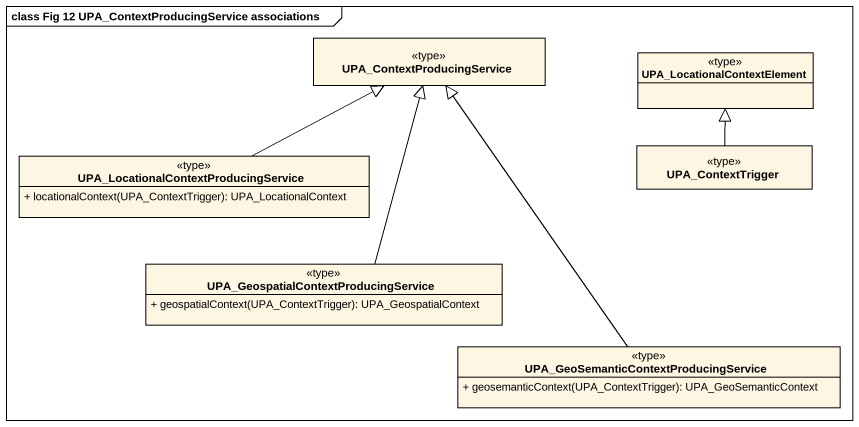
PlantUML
@startuml
mainframe class Fig 12 UPA_ContextProducingService associations
hide circle
hide empty members
skinparam classAttributeIconSize 0
class UPA_ContextProducingService <<type>>
class UPA_LocationalContextElement <<type>>
class "UPA_LocationalContextProducingService" as UPA_LocationalContextProduci <<type>> {
  + locationalContext(UPA_ContextTrigger): UPA_LocationalContext
}
class UPA_ContextTrigger <<type>>
class "UPA_GeospatialContextProducingService" as UPA_GeospatialContextProduci <<type>> {
  + geospatialContext(UPA_ContextTrigger): UPA_GeospatialContext
}
class "UPA_GeoSemanticContextProducingService" as UPA_GeoSemanticContextProduc <<type>> {
  + geosemanticContext(UPA_ContextTrigger): UPA_GeoSemanticContext
}
UPA_LocationalContextProduci -right-|> UPA_ContextProducingService
UPA_ContextTrigger -up-|> UPA_LocationalContextElement
UPA_GeospatialContextProduci -up-|> UPA_ContextProducingService
UPA_GeoSemanticContextProduc -up-|> UPA_ContextProducingService
@enduml
